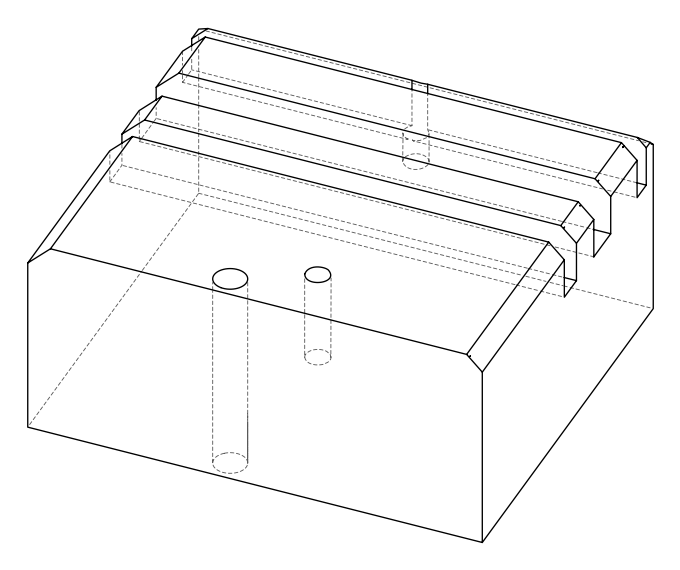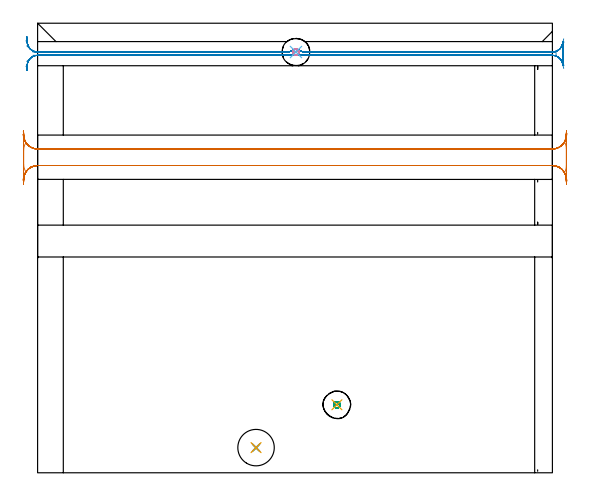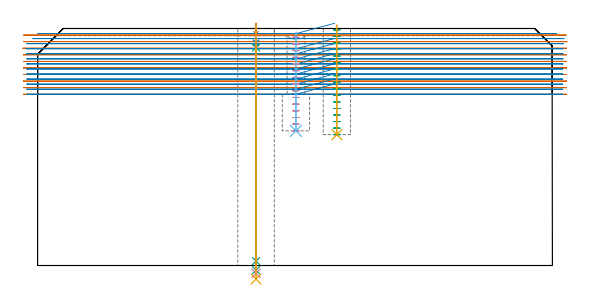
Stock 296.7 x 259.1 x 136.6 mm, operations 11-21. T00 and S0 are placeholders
(PLAN: 21 operations, 8 tool changes, 77.5 min)
(1 AREA_MILL | FG_CHAMFER_SURFACE | UGT0205_001 | 1.51 min | 2700 mm3)
(2 AREA_MILL_1 | FG_CHAMFER_SURFACE_1 | UGT0205_001 | 2.13 min | 5954 mm3)
(3 AREA_MILL_2 | FG_CHAMFER_SURFACE_2 | UGT0205_001 | 1.07 min | 1994 mm3)
(4 AREA_MILL_3 | FG_CHAMFER_SURFACE_3 | UGT0205_001 | 1.48 min | 4465 mm3)
(5 AREA_MILL_4 | FG_CHAMFER_SURFACE_4 | UGT0205_001 | 4.21 min | 6776 mm3)
(6 AREA_MILL_5 | FG_CHAMFER_SURFACE_5 | UGT0205_001 | 6.18 min | 14363 mm3)
(7 AREA_MILL_6 | FG_CHAMFER_SURFACE_6 | UGT0205_001 | 9.55 min | 32493 mm3)
(8 AREA_MILL_7 | FG_CHAMFER_SURFACE_7 | UGT0205_001 | 0.24 min | 202 mm3)
(9 AREA_MILL_8 | FG_CHAMFER_SURFACE_8 | UGT0205_001 | 0.39 min | 605 mm3)
(10 MILL_RECTANGULAR_SLOT | SLOT_RECTANGULAR | NXT0201_012 | Follow Part, ap 4, ae 75% | 13.47 min | 203663 mm3)
(11 MILL_RECTANGULAR_SLOT_1 | SLOT_RECTANGULAR_1 | NXT0201_012 | Follow Part, ap 4, ae 75% | 14.46 min | 284555 mm3)
(12 MILL_RECTANGULAR_SLOT_2 | SLOT_RECTANGULAR_2 | NXT0201_011 | Follow Part, ap 3, ae 75% | 18.08 min | 152376 mm3)
(13 MILL_BLIND_HOLE_FROM_SOLID_MATERIAL | STEP1POCKET | NXT0201_011 | Spiral | 1.26 min | 12008 mm3)
(14 MILL_BLIND_HOLE_FROM_SOLID_MATERIAL_1 | STEP1POCKET_1 | NXT0201_011 | Spiral | 1.12 min | 4243 mm3)
(15 BORE_BLIND_HOLE | STEP1POCKET | UGT0332_074 | 0.25 min | 13 mm3)
(16 BORE_BLIND_HOLE_1 | STEP1POCKET_1 | UGT0332_074 | 0.23 min | 0 mm3)
(17 SPOT_DRILL | STEP1HOLE | NXT0321_9005460120000 | 0.05 min | 218 mm3)
(18 DRILL_BLIND_HOLE_INTO_CENTER | STEP1HOLE | NXT0301_026 | 0.04 min | 107 mm3)
(19 GUN_DRILL_THROUGH_HOLE | STEP1HOLE | UGT0307_001 | 0.61 min | 2492 mm3)
(20 SPADE_DRILL_TO_ENLARGE_THROUGH_HOLE | STEP1HOLE | UGT0306_004 | 0.57 min | 16717 mm3)
(21 DRILL_TO_ENLARGE_THROUGH_HOLE | STEP1HOLE | UGT0301_051 | 0.59 min | 27756 mm3)
(TOOL UGT0205_001 | Chamfer Mill 20 x 3 x 45 deg. | D20 FL50 Z2)
(TOOL NXT0201_012 | ENDMILL 16mm [2P460-1600-NA 1630] | D16 FL38 Z6)
(TOOL NXT0201_011 | ENDMILL 12mm [2P460-1200-NA 1630] | D12 FL38 Z6)
(TOOL UGT0332_074 | 15.8 mm Rough Boring Bar | D15.8)
(TOOL NXT0321_9005460120000 | NC Spot Drill, 142deg, 12mm, Carbide, Uncoated | D12 PA142 FL30 Z2)
(TOOL NXT0301_026 | Carbide Drill 5.5mm [860.1-0550-017A1-MM 2214] | D5.5 PA140 FL28 Z2)
(TOOL UGT0307_001 | Gun Drill 5 mm | D5 PA130 FL24 Z1)
(TOOL UGT0306_004 | Spade Drill 13.5mm | D13.5 PA132 FL10 Z2)
(TOOL UGT0301_051 | Twist Drill 21 mm | D21 PA118 FL145 Z2)
(OP 11 MILL_RECTANGULAR_SLOT_1)
G17 G21 G94 G90
T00 M6
G54
G17 G0 G90 X-8.12 Y171.758 S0 M3
G43 Z146.6 H1
Z132.81
G94 G1 X-6.245 Y174.1 F250.
G2 X0. Y177.1 R8. F500.
G1 X296.7
G2 X303.697 Y172.978 R8.
G3 X304.7 Y176.841 R8.
G1 Y186.843
G3 X303.693 Y190.715 R8.
G2 X296.7 Y186.6 R8.
G1 X0.
G2 X-6.245 Y189.6 R8.
G1 X-8.12 Y191.942 F250.
G0 Z146.6
X305.195 Y195.517
Z129.02
G1 X304.449 Y192.611
G2 X296.7 Y186.6 R8. F500.
G1 X0.
G2 X-6.748 Y190.303 R8.
G3 X-8. Y186.006 R8.
G1 Y177.694
G3 X-6.748 Y173.397 R8.
G2 X0. Y177.1 R8.
G1 X296.7
G2 X304.449 Y171.089 R8.
G1 X305.195 Y168.183 F250.
G0 Z146.6
X-8.532 Y168.647
Z125.23
G1 X-7.629 Y171.508
G2 X0. Y177.1 R8. F500.
G1 X296.7
G2 X304.69 Y169.5 R8.
G1 X304.84 Y166.504 F250.
Y197.196
X304.69 Y194.2
G2 X296.7 Y186.6 R8. F500.
G1 X0.
G2 X-7.629 Y192.191 R8.
G1 X-8.532 Y195.052 F250.
G0 Z146.6
X304.84 Y197.196
Z121.44
G1 X304.69 Y194.2
G2 X296.7 Y186.6 R8. F500.
G1 X0.
G2 X-7.99 Y194.2 R8.
G1 X-8.14 Y197.196 F250.
Y166.504
X-7.99 Y169.5
G2 X0. Y177.1 R8. F500.
G1 X296.7
G2 X304.69 Y169.5 R8.
G1 X304.84 Y166.504 F250.
G0 Y197.196 Z117.65
G1 X304.69 Y194.2
G2 X296.7 Y186.6 R8. F500.
G1 X0.
G2 X-7.99 Y194.2 R8.
G1 X-8.14 Y197.196 F250.
Y166.504
X-7.99 Y169.5
G2 X0. Y177.1 R8. F500.
G1 X296.7
G2 X304.69 Y169.5 R8.
G1 X304.84 Y166.504 F250.
G0 Z146.6
X-8.14
Z113.86
G1 X-7.99 Y169.5
G2 X0. Y177.1 R8. F500.
G1 X296.7
G2 X304.69 Y169.5 R8.
G1 X304.84 Y166.504 F250.
Y197.196
X304.69 Y194.2
G2 X296.7 Y186.6 R8. F500.
G1 X0.
G2 X-7.97 Y193.908 R8.
G1 X-8.23 Y196.897 F250.
G0 Z146.6
X304.84 Y197.196
Z110.07
G1 X304.69 Y194.2
G2 X296.7 Y186.6 R8. F500.
G1 X0.
G2 X-7.99 Y194.2 R8.
G1 X-8.14 Y197.196 F250.
Y166.504
X-7.99 Y169.5
G2 X0. Y177.1 R8. F500.
G1 X296.7
G2 X304.69 Y169.5 R8.
G1 X304.84 Y166.504 F250.
G0 Y197.196 Z106.28
G1 X304.69 Y194.2
G2 X296.7 Y186.6 R8. F500.
G1 X0.
G2 X-7.99 Y194.2 R8.
G1 X-8.14 Y197.196 F250.
Y166.504
X-7.99 Y169.5
G2 X0. Y177.1 R8. F500.
G1 X296.7
G2 X304.69 Y169.5 R8.
G1 X304.84 Y166.504 F250.
G0 Y197.196 Z102.49
G1 X304.69 Y194.2
G2 X296.7 Y186.6 R8. F500.
G1 X0.
G2 X-7.99 Y194.2 R8.
G1 X-8.14 Y197.196 F250.
Y166.504
X-7.99 Y169.5
G2 X0. Y177.1 R8. F500.
G1 X296.7
G2 X304.69 Y169.5 R8.
G1 X304.84 Y166.504 F250.
G0 Y197.196 Z98.7
G1 X304.69 Y194.2
G2 X296.7 Y186.6 R8. F500.
G1 X0.
G2 X-7.99 Y194.2 R8.
G1 X-8.14 Y197.196 F250.
Y166.504
X-7.99 Y169.5
G2 X0. Y177.1 R8. F500.
G1 X296.7
G2 X304.69 Y169.5 R8.
G1 X304.84 Y166.504 F250.
G0 Z146.6
M5
M2
(OP 12 MILL_RECTANGULAR_SLOT_2)
G17 G21 G94 G90
T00 M6
G54
G17 G0 G90 X0.165 Y240.6 S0 M3
G43 Z146.6 H1
Z133.685
G94 G1 X3.165 F250.
X148.705 F500.
X148.706 Y240.61
G2 X147.54 Y243.827 R1.9
G1 X147.533 Y243.834
G2 X143.761 Y242.5 R6.
G1 X3.166
X0.166 F250.
G0 X-2.753 Y240.6 Z130.77
G1 X0.247
X148.705 F500.
X148.706 Y240.61
G2 X147.54 Y243.827 R1.9
G1 X147.533 Y243.834
G2 X143.761 Y242.5 R6.
G1 X0.249
X-2.751 F250.
G0 Z146.6
X-6.242 Y237.057
Z127.854
G1 X-4.011 Y239.063
G2 X0. Y240.6 R6. F500.
G1 X148.705
X148.706 Y240.61
G2 X147.54 Y243.827 R1.9
G1 X147.533 Y243.834
G2 X143.761 Y242.5 R6.
G1 X0.
G2 X-4.01 Y244.037 R6.
G1 X-6.242 Y246.042 F250.
G0 X-6.686 Y234.059 Z124.939
G1 X-5.565 Y236.842
G2 X0. Y240.6 R6. F500.
G1 X148.705
X148.706 Y240.61
G2 X147.54 Y243.827 R1.9
G1 X147.533 Y243.834
G2 X143.761 Y242.5 R6.
G1 X0.
G2 X-5.57 Y246.269 R6.
G1 X-6.685 Y249.054 F250.
G0 X-6.284 Y232.253 Z122.023
G1 X-5.966 Y235.236
G2 X0. Y240.6 R6. F500.
G1 X148.705
X148.706 Y240.61
G2 X147.54 Y243.827 R1.9
G1 X147.533 Y243.834
G2 X143.761 Y242.5 R6.
G1 X0.
G2 X-5.967 Y247.87 R6.
G1 X-6.282 Y250.854 F250.
G0 X-6.163 Y231.951 Z119.108
G1 X-5.99 Y234.946
G2 X0. Y240.6 R6. F500.
G1 X148.705
X148.706 Y240.61
G2 X147.54 Y243.827 R1.9
G1 X147.533 Y243.834
G2 X143.761 Y242.5 R6.
G1 X0.
G2 X-5.99 Y248.154 R6.
G1 X-6.163 Y251.149 F250.
G0 Y231.951 Z116.192
G1 X-5.99 Y234.946
G2 X0. Y240.6 R6. F500.
G1 X148.705
X148.706 Y240.61
G2 X147.54 Y243.827 R1.9
G1 X147.533 Y243.834
G2 X143.761 Y242.5 R6.
G1 X0.
G2 X-5.99 Y248.154 R6.
G1 X-6.163 Y251.149 F250.
G0 Y231.951 Z113.277
G1 X-5.99 Y234.946
G2 X0. Y240.6 R6. F500.
G1 X148.705
X148.706 Y240.61
G2 X147.54 Y243.827 R1.9
G1 X147.533 Y243.834
G2 X143.761 Y242.5 R6.
G1 X0.
G2 X-5.99 Y248.154 R6.
G1 X-6.163 Y251.149 F250.
G0 Y231.951 Z110.362
G1 X-5.99 Y234.946
G2 X0. Y240.6 R6. F500.
G1 X148.705
X148.706 Y240.61
G2 X147.54 Y243.827 R1.9
G1 X147.533 Y243.834
G2 X143.761 Y242.5 R6.
G1 X0.
G2 X-5.99 Y248.154 R6.
G1 X-6.163 Y251.149 F250.
G0 Y231.951 Z107.446
G1 X-5.99 Y234.946
G2 X0. Y240.6 R6. F500.
G1 X148.705
X148.706 Y240.61
G2 X147.54 Y243.827 R1.9
G1 X147.533 Y243.834
G2 X143.761 Y242.5 R6.
G1 X0.
G2 X-5.99 Y248.154 R6.
G1 X-6.163 Y251.149 F250.
G0 Y231.951 Z104.531
G1 X-5.99 Y234.946
G2 X0. Y240.6 R6. F500.
G1 X148.705
X148.706 Y240.61
G2 X147.54 Y243.827 R1.9
G1 X147.533 Y243.834
G2 X143.761 Y242.5 R6.
G1 X0.
G2 X-5.99 Y248.154 R6.
G1 X-6.163 Y251.149 F250.
G0 Y231.951 Z101.615
G1 X-5.99 Y234.946
G2 X0. Y240.6 R6. F500.
G1 X148.705
X148.706 Y240.61
G2 X147.54 Y243.827 R1.9
G1 X147.533 Y243.834
G2 X143.761 Y242.5 R6.
G1 X0.
G2 X-5.99 Y248.154 R6.
G1 X-6.163 Y251.149 F250.
G0 Y231.951 Z98.7
G1 X-5.99 Y234.946
G2 X0. Y240.6 R6. F500.
G1 X148.705
X148.706 Y240.61
G2 X147.54 Y243.827 R1.9
G1 X147.533 Y243.834
G2 X143.761 Y242.5 R6.
G1 X0.
G2 X-5.99 Y248.154 R6.
G1 X-6.163 Y251.149 F250.
G0 Z146.6
X171.172 Y240.6
Z139.6
G1 X149.095 Z133.685
X296.7 F500.
G2 X298.696 Y240.258 R6.
G3 X298.696 Y242.842 R6.
G2 X296.7 Y242.5 R6.
G1 X154.039
G2 X150.267 Y243.834 R6.
G0 Z146.6
X303.405 Y248.298
Z130.77
G1 X301.983 Y245.656 F250.
G2 X296.7 Y242.5 R6. F500.
G1 X154.039
G2 X150.267 Y243.834 R6.
G1 X150.26 Y243.827
G2 X149.094 Y240.61 R1.9
G1 X149.095 Y240.6
X296.7
G2 X301.988 Y237.434 R6.
G1 X303.406 Y234.79 F250.
G0 X303.218 Y250.087 Z127.854
G1 X302.549 Y247.162
G2 X296.7 Y242.5 R6. F500.
G1 X154.039
G2 X150.267 Y243.834 R6.
G1 X150.26 Y243.827
G2 X149.094 Y240.61 R1.9
G1 X149.095 Y240.6
X296.7
G2 X302.544 Y235.958 R6.
G1 X303.223 Y233.035 F250.
G0 Z146.6
X171.172 Y240.6
Z130.854
G1 X149.095 Z124.939
X296.7 F500.
G2 X302.69 Y234.946 R6.
G1 X302.7
Y248.154
X302.69
G2 X296.7 Y242.5 R6.
G1 X154.039
G2 X150.267 Y243.834 R6.
G0 Z146.6
X171.172 Y240.6
Z127.939
G1 X149.095 Z122.023 F250.
X296.7 F500.
G2 X302.69 Y234.946 R6.
G1 X302.7
Y248.154
X302.69
G2 X296.7 Y242.5 R6.
G1 X154.039
G2 X150.267 Y243.834 R6.
G0 Z146.6
X171.172 Y240.6
Z125.023
G1 X149.095 Z119.108 F250.
X296.7 F500.
G2 X302.69 Y234.946 R6.
G1 X302.7
Y248.154
X302.69
G2 X296.7 Y242.5 R6.
G1 X154.039
G2 X150.267 Y243.834 R6.
G0 Z146.6
X171.172 Y240.6
Z122.108
G1 X149.095 Z116.192 F250.
X296.7 F500.
G2 X302.69 Y234.946 R6.
G1 X302.7
Y248.154
X302.69
G2 X296.7 Y242.5 R6.
G1 X154.039
G2 X150.267 Y243.834 R6.
G0 Z146.6
X171.172 Y240.6
Z119.192
G1 X149.095 Z113.277 F250.
X296.7 F500.
G2 X302.69 Y234.946 R6.
G1 Y248.154
G2 X296.7 Y242.5 R6.
G1 X154.039
G2 X150.267 Y243.834 R6.
G0 Z146.6
X171.172 Y240.6
Z116.277
G1 X149.095 Z110.362 F250.
X296.7 F500.
G2 X302.69 Y234.946 R6.
G1 Y248.154
G2 X296.7 Y242.5 R6.
G1 X154.039
G2 X150.267 Y243.834 R6.
G0 Z146.6
X171.172 Y240.6
Z113.362
G1 X149.095 Z107.446 F250.
X296.7 F500.
G2 X302.69 Y234.946 R6.
G1 Y248.154
G2 X296.7 Y242.5 R6.
G1 X154.039
G2 X150.267 Y243.834 R6.
G0 Z146.6
X171.172 Y240.6
Z110.446
G1 X149.095 Z104.531 F250.
X296.7 F500.
G2 X302.69 Y234.946 R6.
G1 Y248.154
G2 X296.7 Y242.5 R6.
G1 X154.039
G2 X150.267 Y243.834 R6.
G0 Z146.6
X171.172 Y240.6
Z107.531
G1 X149.095 Z101.615 F250.
X296.7 F500.
G2 X302.69 Y234.946 R6.
G1 Y248.154
G2 X296.7 Y242.5 R6.
G1 X154.039
G2 X150.267 Y243.834 R6.
G0 Z146.6
X171.172 Y240.6
Z104.615
G1 X149.095 Z98.7 F250.
X296.7 F500.
G2 X302.69 Y234.946 R6.
G1 Y248.154
G2 X296.7 Y242.5 R6.
G1 X154.039
G2 X150.267 Y243.834 R6.
G0 Z146.6
M5
M2
(OP 13 MILL_BLIND_HOLE_FROM_SOLID_MATERIAL)
G17 G21 G94 G90
T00 M6
G54
G17 G0 G90 X172.5 Y39.2 S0 M3
G43 Z146.6 H1
Z135.824
G94 G3 X173.248 Y40.352 R0.819 F250.
X171.727 Y40.936 R1.152
X170.764 Y38.427 R1.9
X171.727 Y40.936 R-1.9
X171.246 Y39.681 R0.95
X172.5 Y39.2 R0.95
G0 Z132.047
G3 X173.248 Y40.352 R0.819
X171.727 Y40.936 R1.152
X170.764 Y38.427 R1.9
X171.727 Y40.936 R-1.9
X171.246 Y39.681 R0.95
X172.5 Y39.2 R0.95
G0 Z128.271
G3 X173.248 Y40.352 R0.819
X171.727 Y40.936 R1.152
X170.764 Y38.427 R1.9
X171.727 Y40.936 R-1.9
X171.246 Y39.681 R0.95
X172.5 Y39.2 R0.95
G0 Z124.494
G3 X173.248 Y40.352 R0.819
X171.727 Y40.936 R1.152
X170.764 Y38.427 R1.9
X171.727 Y40.936 R-1.9
X171.246 Y39.681 R0.95
X172.5 Y39.2 R0.95
G0 Z120.718
G3 X173.248 Y40.352 R0.819
X171.727 Y40.936 R1.152
X170.764 Y38.427 R1.9
X171.727 Y40.936 R-1.9
X171.246 Y39.681 R0.95
X172.5 Y39.2 R0.95
G0 Z116.941
G3 X173.248 Y40.352 R0.819
X171.727 Y40.936 R1.152
X170.764 Y38.427 R1.9
X171.727 Y40.936 R-1.9
X171.246 Y39.681 R0.95
X172.5 Y39.2 R0.95
G0 Z113.165
G3 X173.248 Y40.352 R0.819
X171.727 Y40.936 R1.152
X170.764 Y38.427 R1.9
X171.727 Y40.936 R-1.9
X171.246 Y39.681 R0.95
X172.5 Y39.2 R0.95
G0 Z109.388
G3 X173.248 Y40.352 R0.819
X171.727 Y40.936 R1.152
X170.764 Y38.427 R1.9
X171.727 Y40.936 R-1.9
X171.246 Y39.681 R0.95
X172.5 Y39.2 R0.95
G0 Z105.612
G3 X173.248 Y40.352 R0.819
X171.727 Y40.936 R1.152
X170.764 Y38.427 R1.9
X171.727 Y40.936 R-1.9
X171.246 Y39.681 R0.95
X172.5 Y39.2 R0.95
G0 Z101.835
G3 X173.248 Y40.352 R0.819
X171.727 Y40.936 R1.152
X170.764 Y38.427 R1.9
X171.727 Y40.936 R-1.9
X171.246 Y39.681 R0.95
X172.5 Y39.2 R0.95
G0 Z98.059
G3 X173.248 Y40.352 R0.819
X171.727 Y40.936 R1.152
X170.764 Y38.427 R1.9
X171.727 Y40.936 R-1.9
X171.246 Y39.681 R0.95
X172.5 Y39.2 R0.95
G0 Z94.282
G3 X173.248 Y40.352 R0.819
X171.727 Y40.936 R1.152
X170.764 Y38.427 R1.9
X171.727 Y40.936 R-1.9
X171.246 Y39.681 R0.95
X172.5 Y39.2 R0.95
G0 Z90.506
G3 X173.248 Y40.352 R0.819
X171.727 Y40.936 R1.152
X170.764 Y38.427 R1.9
X171.727 Y40.936 R-1.9
X171.246 Y39.681 R0.95
X172.5 Y39.2 R0.95
G0 Z86.729
G3 X173.248 Y40.352 R0.819
X171.727 Y40.936 R1.152
X170.764 Y38.427 R1.9
X171.727 Y40.936 R-1.9
X171.246 Y39.681 R0.95
X172.5 Y39.2 R0.95
G0 Z82.953
G3 X173.248 Y40.352 R0.819
X171.727 Y40.936 R1.152
X170.764 Y38.427 R1.9
X171.727 Y40.936 R-1.9
X171.246 Y39.681 R0.95
X172.5 Y39.2 R0.95
G0 Z79.176
G3 X173.248 Y40.352 R0.819
X171.727 Y40.936 R1.152
X170.764 Y38.427 R1.9
X171.727 Y40.936 R-1.9
X171.246 Y39.681 R0.95
X172.5 Y39.2 R0.95
G0 Z75.4
G3 X173.248 Y40.352 R0.819
X171.727 Y40.936 R1.152
X170.764 Y38.427 R1.9
X171.727 Y40.936 R-1.9
X171.246 Y39.681 R0.95
X172.5 Y39.2 R0.95
G0 Z146.6
M5
M2
(OP 14 MILL_BLIND_HOLE_FROM_SOLID_MATERIAL_1)
G17 G21 G94 G90
T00 M6
G54
G17 G0 G90 X148.9 Y242.5 S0 M3
G43 Z146.6 H1
Z131.547
G94 G3 X149.648 Y243.652 R0.819 F250.
X148.127 Y244.236 R1.152
X147.164 Y241.727 R1.9
X148.127 Y244.236 R-1.9
X147.646 Y242.981 R0.95
X148.9 Y242.5 R0.95
G0 Z127.693
G3 X149.648 Y243.652 R0.819
X148.127 Y244.236 R1.152
X147.164 Y241.727 R1.9
X148.127 Y244.236 R-1.9
X147.646 Y242.981 R0.95
X148.9 Y242.5 R0.95
G0 Z123.84
G3 X149.648 Y243.652 R0.819
X148.127 Y244.236 R1.152
X147.164 Y241.727 R1.9
X148.127 Y244.236 R-1.9
X147.646 Y242.981 R0.95
X148.9 Y242.5 R0.95
G0 Z119.987
G3 X149.648 Y243.652 R0.819
X148.127 Y244.236 R1.152
X147.164 Y241.727 R1.9
X148.127 Y244.236 R-1.9
X147.646 Y242.981 R0.95
X148.9 Y242.5 R0.95
G0 Z116.133
G3 X149.648 Y243.652 R0.819
X148.127 Y244.236 R1.152
X147.164 Y241.727 R1.9
X148.127 Y244.236 R-1.9
X147.646 Y242.981 R0.95
X148.9 Y242.5 R0.95
G0 Z112.28
G3 X149.648 Y243.652 R0.819
X148.127 Y244.236 R1.152
X147.164 Y241.727 R1.9
X148.127 Y244.236 R-1.9
X147.646 Y242.981 R0.95
X148.9 Y242.5 R0.95
G0 Z108.427
G3 X149.648 Y243.652 R0.819
X148.127 Y244.236 R1.152
X147.164 Y241.727 R1.9
X148.127 Y244.236 R-1.9
X147.646 Y242.981 R0.95
X148.9 Y242.5 R0.95
G0 Z104.573
G3 X149.648 Y243.652 R0.819
X148.127 Y244.236 R1.152
X147.164 Y241.727 R1.9
X148.127 Y244.236 R-1.9
X147.646 Y242.981 R0.95
X148.9 Y242.5 R0.95
G0 Z100.72
G3 X149.648 Y243.652 R0.819
X148.127 Y244.236 R1.152
X147.164 Y241.727 R1.9
X148.127 Y244.236 R-1.9
X147.646 Y242.981 R0.95
X148.9 Y242.5 R0.95
G0 Z96.867
G3 X149.648 Y243.652 R0.819
X148.127 Y244.236 R1.152
X147.164 Y241.727 R1.9
X148.127 Y244.236 R-1.9
X147.646 Y242.981 R0.95
X148.9 Y242.5 R0.95
G0 Z93.013
G3 X149.648 Y243.652 R0.819
X148.127 Y244.236 R1.152
X147.164 Y241.727 R1.9
X148.127 Y244.236 R-1.9
X147.646 Y242.981 R0.95
X148.9 Y242.5 R0.95
G0 Z89.16
G3 X149.648 Y243.652 R0.819
X148.127 Y244.236 R1.152
X147.164 Y241.727 R1.9
X148.127 Y244.236 R-1.9
X147.646 Y242.981 R0.95
X148.9 Y242.5 R0.95
G0 Z85.307
G3 X149.648 Y243.652 R0.819
X148.127 Y244.236 R1.152
X147.164 Y241.727 R1.9
X148.127 Y244.236 R-1.9
X147.646 Y242.981 R0.95
X148.9 Y242.5 R0.95
G0 Z81.453
G3 X149.648 Y243.652 R0.819
X148.127 Y244.236 R1.152
X147.164 Y241.727 R1.9
X148.127 Y244.236 R-1.9
X147.646 Y242.981 R0.95
X148.9 Y242.5 R0.95
G0 Z77.6
G3 X149.648 Y243.652 R0.819
X148.127 Y244.236 R1.152
X147.164 Y241.727 R1.9
X148.127 Y244.236 R-1.9
X147.646 Y242.981 R0.95
X148.9 Y242.5 R0.95
G0 Z146.6
M5
M2
(OP 15 BORE_BLIND_HOLE)
G17 G21 G94 G90
T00 M6
G54
G17 G0 G90 X172.5 Y39.2 S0 M3
G43 Z146.6 H0
G94 G85 G98 Z75.4 F250. R138.6
G80
M5
M2
(OP 16 BORE_BLIND_HOLE_1)
G17 G21 G94 G90
T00 M6
G54
G17 G0 G90 X148.9 Y242.5 S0 M3
G43 Z146.6 H0
G94 G85 G98 Z77.6 F250. R134.4
G80
M5
M2
(OP 17 SPOT_DRILL)
G17 G21 G94 G90
T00 M6
G54
G17 G0 G90 X125.9 Y14.5 S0 M3
G43 Z146.6 H0
G94 G81 G98 Z133.6 F250. R139.6
G80
M5
M2
(OP 18 DRILL_BLIND_HOLE_INTO_CENTER)
G17 G21 G94 G90
T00 M6
G54
G17 G0 G90 X125.9 Y14.5 S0 M3
G43 Z146.6 H1
G94 G81 G98 Z128.35 F250. R138.6
G80
M5
M2
(OP 19 GUN_DRILL_THROUGH_HOLE)
G17 G21 G94 G90
T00 M6
G54
G17 G0 G90 X125.9 Y14.5 M8
G43 Z146.6 H0
Z134.3
S716 M3
G94 G1 Z125.594 F125. M26
G4 X.084
Z2.5 F250.
G4 X.084
Z-2.666 F125.
G4 X.084
M5
M9
G0 Z134.3
Z146.6
M2
(OP 20 SPADE_DRILL_TO_ENLARGE_THROUGH_HOLE)
G17 G21 G94 G90
T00 M6
G54
G17 G0 G90 X125.9 Y14.5 S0 M3
G43 Z146.6 H0
G94 G73 G98 Z-4.505 F250. Q12.828 R138.6
G80
M5
M2
(OP 21 DRILL_TO_ENLARGE_THROUGH_HOLE)
G17 G21 G94 G90
T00 M6
G54
G17 G0 G90 X125.9 Y14.5 S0 M3
G43 Z146.6 H0
G94 G73 G98 Z-7.809 F250. Q20.63 R138.6
G80
M5
M2
